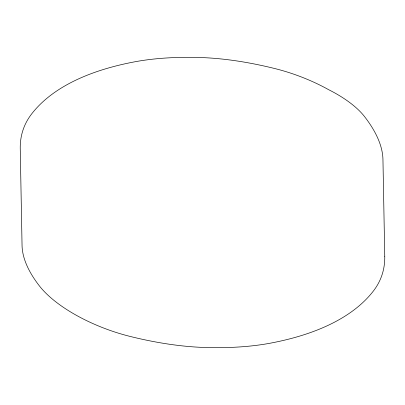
<?xml version="1.0" encoding="UTF-8"?>
<svg xmlns="http://www.w3.org/2000/svg" width="405" height="405" viewBox="0 0 405 405"><rect width="100%" height="100%" fill="white"/><g stroke="black" fill="none" stroke-linecap="round" stroke-linejoin="round"><path stroke-width="0.61" d="M384.75 256.238L382.948 159.58A210.382 86.574 20.2 0 0 364.49 116.539A75.436 31.043 20.2 0 0 328.561 89.647A93.955 38.662 20.2 0 0 275.081 68.622A198.131 81.532 20.2 0 0 199.797 57.51A310.306 127.697 20.2 0 0 133.69 62.011A468.787 192.912 20.2 0 0 31.737 113.825A310.306 127.697 20.2 0 0 20.25 148.762L22.052 245.42A198.131 81.532 20.2 0 0 39.432 285.955A93.955 38.662 20.2 0 0 129.919 336.378A198.131 81.532 20.2 0 0 205.203 347.49A310.306 127.697 20.2 0 0 271.309 342.989A468.787 192.912 20.2 0 0 373.263 291.175A310.306 127.697 20.2 0 0 384.75 256.238"/></g></svg>
